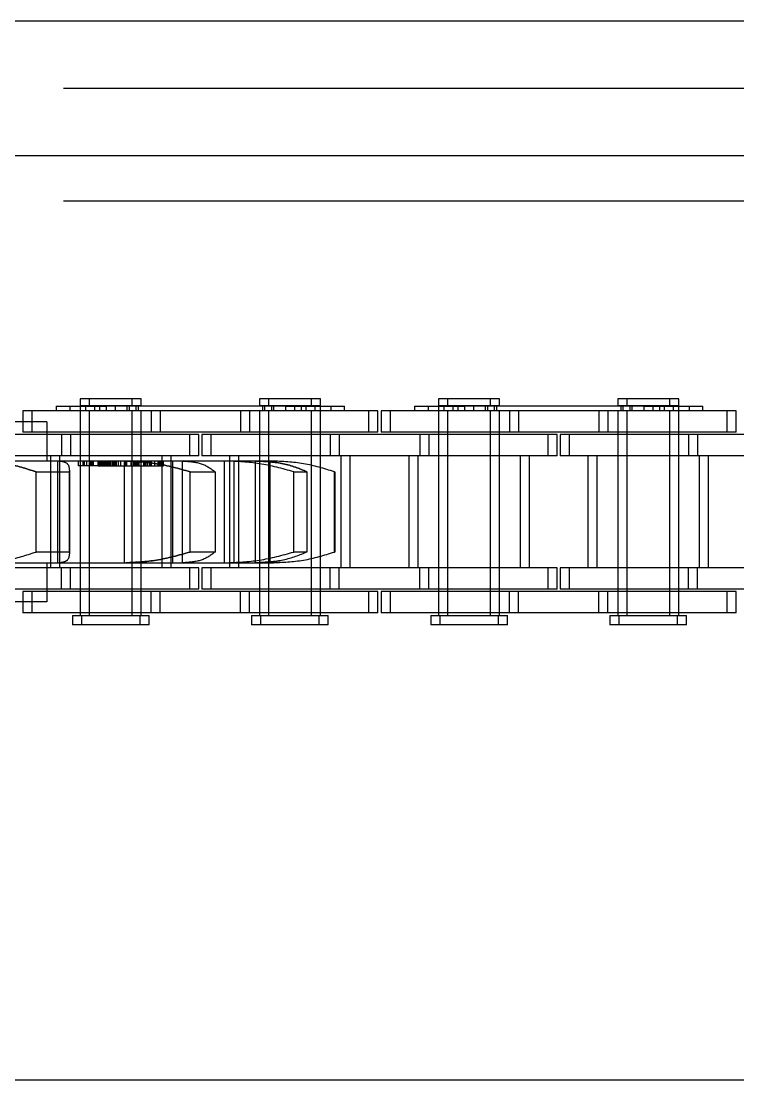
# Model space of a CAD drawing. Header units: metres. Extents: x 0 to 21025, y 0 to 14850.
# Drawn here: x 4004.1 to 4054.9, y 9261.1 to 9336.1 of the extents above; entities that cross this region are included whole.
import ezdxf

# ---------------------------------------------------------------- set-up
doc = ezdxf.new("R2010")
doc.units = ezdxf.units.M
doc.header["$LTSCALE"] = 25
doc.linetypes.add('HIDDEN2', pattern=[4.7625, 3.175, -1.5875])
doc.layers.add('SL4', color=4, linetype='Continuous')
doc.layers.add('ST1', color=7, linetype='HIDDEN2')

msp = doc.modelspace()

# ---------------------------------------------------------------- linework, layer by layer
at = {"layer": 'SL4'}
for p, q in [((4205.539, 9336.149), (2880.564, 9336.149)), ((2880.564, 9326.624), (4205.539, 9326.624)), ((2880.564, 9261.149), (4205.539, 9261.149))]:
    msp.add_line(p, q, dxfattribs=at)
at = {"layer": 'ST1'}
for p, q in [((4205.539, 9331.386), (2880.564, 9331.386)), ((2880.564, 9326.624), (4205.539, 9326.624)), ((4205.539, 9323.386), (2880.564, 9323.386)), ((4011.974, 9309.384), (4008.284, 9309.384)), ((4008.284, 9309.384), (4008.284, 9308.91)), ((4008.924, 9309.384), (4008.924, 9308.91)), ((4012.614, 9309.384), (4011.974, 9309.384)), ((4011.974, 9308.91), (4011.974, 9309.384)), ((4012.614, 9308.91), (4012.614, 9309.384)), ((4024.674, 9309.384), (4020.984, 9309.384)), ((4020.984, 9309.384), (4020.984, 9308.91)), ((4021.624, 9309.384), (4021.624, 9308.91)), ((4025.314, 9309.384), (4024.674, 9309.384)), ((4024.674, 9308.91), (4024.674, 9309.384)), ((4025.314, 9308.91), (4025.314, 9309.384)), ((4037.374, 9309.384), (4033.684, 9309.384)), ((4033.684, 9309.384), (4033.684, 9308.91)), ((4034.324, 9309.384), (4034.324, 9308.91)), ((4038.014, 9309.384), (4037.374, 9309.384)), ((4037.374, 9308.91), (4037.374, 9309.384)), ((4038.014, 9308.91), (4038.014, 9309.384)), ((4050.074, 9309.384), (4046.384, 9309.384)), ((4046.384, 9309.384), (4046.384, 9308.91)), ((4047.024, 9309.384), (4047.024, 9308.91)), ((4050.714, 9309.384), (4050.074, 9309.384)), ((4050.074, 9308.91), (4050.074, 9309.384)), ((4050.714, 9308.91), (4050.714, 9309.384)), ((4013.304, 9308.541), (4004.209, 9308.541)), ((4004.209, 9308.541), (4004.209, 9307.021)), ((4004.849, 9308.541), (4004.849, 9307.021)), ((4006.577, 9308.873), (4010.129, 9308.873)), ((4006.577, 9308.873), (4006.577, 9308.541)), ((4007.538, 9308.873), (4007.538, 9308.541)), ((4008.284, 9308.91), (4011.974, 9308.91)), ((4008.284, 9308.873), (4008.284, 9307.021)), ((4008.284, 9308.541), (4008.284, 9294.042)), ((4008.653, 9308.91), (4008.653, 9308.541)), ((4008.924, 9308.541), (4008.924, 9307.021)), ((4008.924, 9308.541), (4008.924, 9294.042)), ((4009.293, 9308.91), (4009.293, 9308.541)), ((4009.662, 9308.873), (4009.662, 9308.541)), ((4010.129, 9308.873), (4010.129, 9308.541)), ((4022.829, 9308.873), (4010.129, 9308.873)), ((4010.769, 9308.873), (4010.769, 9308.541)), ((4011.605, 9308.541), (4011.605, 9308.91)), ((4011.748, 9308.873), (4011.748, 9308.541)), ((4011.974, 9308.91), (4012.614, 9308.91)), ((4011.974, 9307.021), (4011.974, 9308.541)), ((4011.974, 9294.042), (4011.974, 9308.541)), ((4012.245, 9308.541), (4012.245, 9308.91)), ((4012.388, 9308.873), (4012.388, 9308.541)), ((4012.614, 9307.021), (4012.614, 9308.541)), ((4012.614, 9294.042), (4012.614, 9308.541)), ((4013.304, 9308.541), (4013.304, 9307.021)), ((4019.654, 9308.541), (4013.304, 9308.541)), ((4013.944, 9308.541), (4013.944, 9307.021)), ((4019.654, 9308.541), (4019.654, 9307.021)), ((4028.749, 9308.541), (4019.654, 9308.541)), ((4020.294, 9308.541), (4020.294, 9307.021)), ((4020.984, 9308.91), (4024.674, 9308.91)), ((4020.984, 9308.541), (4020.984, 9307.021)), ((4020.984, 9308.541), (4020.984, 9294.042)), ((4021.21, 9308.873), (4021.21, 9308.541)), ((4021.353, 9308.91), (4021.353, 9308.541)), ((4021.624, 9308.541), (4021.624, 9307.021)), ((4021.624, 9308.541), (4021.624, 9294.042)), ((4021.85, 9308.873), (4021.85, 9308.541)), ((4021.993, 9308.91), (4021.993, 9308.541)), ((4022.829, 9308.873), (4022.829, 9308.541)), ((4022.829, 9308.873), (4026.06, 9308.873)), ((4023.469, 9308.873), (4023.469, 9308.541)), ((4023.936, 9308.873), (4023.936, 9308.541)), ((4024.305, 9308.541), (4024.305, 9308.91)), ((4024.674, 9308.91), (4025.314, 9308.91)), ((4024.674, 9307.021), (4024.674, 9308.541)), ((4024.674, 9294.042), (4024.674, 9308.541)), ((4024.945, 9308.541), (4024.945, 9308.91)), ((4025.314, 9307.021), (4025.314, 9308.873)), ((4025.314, 9294.042), (4025.314, 9308.541)), ((4026.06, 9308.873), (4027.021, 9308.873)), ((4026.06, 9308.873), (4026.06, 9308.541)), ((4027.021, 9308.541), (4027.021, 9308.873)), ((4029.389, 9308.541), (4028.749, 9308.541)), ((4028.749, 9307.021), (4028.749, 9308.541)), ((4029.389, 9307.021), (4029.389, 9308.541)), ((4038.704, 9308.541), (4029.609, 9308.541)), ((4029.609, 9308.541), (4029.609, 9307.021)), ((4030.249, 9308.541), (4030.249, 9307.021)), ((4031.977, 9308.873), (4035.529, 9308.873)), ((4031.977, 9308.873), (4031.977, 9308.541)), ((4032.938, 9308.873), (4032.938, 9308.541)), ((4033.684, 9308.91), (4037.374, 9308.91)), ((4033.684, 9308.873), (4033.684, 9307.021)), ((4033.684, 9308.541), (4033.684, 9294.042)), ((4034.053, 9308.91), (4034.053, 9308.541)), ((4034.324, 9308.541), (4034.324, 9307.021)), ((4034.324, 9308.541), (4034.324, 9294.042)), ((4034.693, 9308.91), (4034.693, 9308.541)), ((4035.062, 9308.873), (4035.062, 9308.541)), ((4035.529, 9308.873), (4035.529, 9308.541)), ((4048.229, 9308.873), (4035.529, 9308.873)), ((4036.169, 9308.873), (4036.169, 9308.541)), ((4037.005, 9308.541), (4037.005, 9308.91)), ((4037.148, 9308.873), (4037.148, 9308.541)), ((4037.374, 9308.91), (4038.014, 9308.91)), ((4037.374, 9307.021), (4037.374, 9308.541)), ((4037.374, 9294.042), (4037.374, 9308.541)), ((4037.645, 9308.541), (4037.645, 9308.91)), ((4037.788, 9308.873), (4037.788, 9308.541)), ((4038.014, 9307.021), (4038.014, 9308.541)), ((4038.014, 9294.042), (4038.014, 9308.541)), ((4038.704, 9308.541), (4038.704, 9307.021)), ((4045.054, 9308.541), (4038.704, 9308.541)), ((4039.344, 9308.541), (4039.344, 9307.021)), ((4045.054, 9308.541), (4045.054, 9307.021)), ((4054.149, 9308.541), (4045.054, 9308.541)), ((4045.694, 9308.541), (4045.694, 9307.021)), ((4046.384, 9308.91), (4050.074, 9308.91)), ((4046.384, 9308.541), (4046.384, 9307.021)), ((4046.384, 9308.541), (4046.384, 9294.042)), ((4046.61, 9308.873), (4046.61, 9308.541)), ((4046.753, 9308.91), (4046.753, 9308.541)), ((4047.024, 9308.541), (4047.024, 9307.021)), ((4047.024, 9308.541), (4047.024, 9294.042)), ((4047.25, 9308.873), (4047.25, 9308.541)), ((4047.393, 9308.91), (4047.393, 9308.541)), ((4048.229, 9308.873), (4048.229, 9308.541)), ((4048.229, 9308.873), (4051.46, 9308.873)), ((4048.869, 9308.873), (4048.869, 9308.541)), ((4049.336, 9308.873), (4049.336, 9308.541)), ((4049.705, 9308.541), (4049.705, 9308.91)), ((4050.074, 9308.91), (4050.714, 9308.91)), ((4050.074, 9307.021), (4050.074, 9308.541)), ((4050.074, 9294.042), (4050.074, 9308.541)), ((4050.345, 9308.541), (4050.345, 9308.91)), ((4050.714, 9307.021), (4050.714, 9308.873)), ((4050.714, 9294.042), (4050.714, 9308.541)), ((4051.46, 9308.873), (4052.421, 9308.873)), ((4051.46, 9308.873), (4051.46, 9308.541)), ((4052.421, 9308.541), (4052.421, 9308.873)), ((4054.789, 9308.541), (4054.149, 9308.541)), ((4054.149, 9307.021), (4054.149, 9308.541)), ((4054.789, 9307.021), (4054.789, 9308.541)), ((4005.926, 9307.759), (3966.838, 9307.759)), ((4005.926, 9307.759), (4005.926, 9304.989)), ((4006.954, 9306.869), (4000.604, 9306.869)), ((4013.304, 9307.021), (4004.209, 9307.021)), ((4006.954, 9306.869), (4006.954, 9305.349)), ((4016.049, 9306.869), (4006.954, 9306.869)), ((4007.594, 9306.869), (4007.594, 9305.349)), ((4008.284, 9306.869), (4008.284, 9305.349)), ((4008.924, 9306.869), (4008.924, 9305.349)), ((4011.974, 9305.349), (4011.974, 9306.869)), ((4012.614, 9305.349), (4012.614, 9306.869)), ((4019.654, 9307.021), (4013.304, 9307.021)), ((4016.689, 9306.869), (4016.049, 9306.869)), ((4016.049, 9305.349), (4016.049, 9306.869)), ((4016.689, 9305.349), (4016.689, 9306.869)), ((4026.004, 9306.869), (4016.909, 9306.869)), ((4016.909, 9306.869), (4016.909, 9305.349)), ((4017.549, 9306.869), (4017.549, 9305.349)), ((4028.749, 9307.021), (4019.654, 9307.021)), ((4020.984, 9306.869), (4020.984, 9305.349)), ((4021.624, 9306.869), (4021.624, 9305.349)), ((4024.674, 9305.349), (4024.674, 9306.869)), ((4025.314, 9305.349), (4025.314, 9306.869)), ((4026.004, 9306.869), (4026.004, 9305.349)), ((4032.354, 9306.869), (4026.004, 9306.869)), ((4026.644, 9306.869), (4026.644, 9305.349)), ((4029.389, 9307.021), (4028.749, 9307.021)), ((4038.704, 9307.021), (4029.609, 9307.021)), ((4032.354, 9306.869), (4032.354, 9305.349)), ((4041.449, 9306.869), (4032.354, 9306.869)), ((4032.994, 9306.869), (4032.994, 9305.349)), ((4033.684, 9306.869), (4033.684, 9305.349)), ((4034.324, 9306.869), (4034.324, 9305.349)), ((4037.374, 9305.349), (4037.374, 9306.869)), ((4038.014, 9305.349), (4038.014, 9306.869)), ((4045.054, 9307.021), (4038.704, 9307.021)), ((4042.089, 9306.869), (4041.449, 9306.869)), ((4041.449, 9305.349), (4041.449, 9306.869)), ((4042.089, 9305.349), (4042.089, 9306.869)), ((4051.404, 9306.869), (4042.309, 9306.869)), ((4042.309, 9306.869), (4042.309, 9305.349)), ((4042.949, 9306.869), (4042.949, 9305.349)), ((4054.149, 9307.021), (4045.054, 9307.021)), ((4046.384, 9306.869), (4046.384, 9305.349)), ((4047.024, 9306.869), (4047.024, 9305.349)), ((4050.074, 9305.349), (4050.074, 9306.869)), ((4050.714, 9305.349), (4050.714, 9306.869)), ((4051.404, 9306.869), (4051.404, 9305.349)), ((4057.754, 9306.869), (4051.404, 9306.869)), ((4052.044, 9306.869), (4052.044, 9305.349)), ((4054.789, 9307.021), (4054.149, 9307.021)), ((4006.954, 9305.349), (4000.604, 9305.349)), ((4006.169, 9305.349), (4006.169, 9297.419)), ((4006.809, 9305.349), (4006.809, 9297.419)), ((4016.049, 9305.349), (4006.954, 9305.349)), ((4008.284, 9305.349), (4008.284, 9297.419)), ((4008.924, 9305.349), (4008.924, 9297.419)), ((4011.974, 9297.419), (4011.974, 9305.349)), ((4012.614, 9297.419), (4012.614, 9305.349)), ((4014.089, 9297.419), (4014.089, 9305.349)), ((4014.729, 9297.419), (4014.729, 9305.349)), ((4016.689, 9305.349), (4016.049, 9305.349)), ((4026.004, 9305.349), (4016.909, 9305.349)), ((4018.869, 9305.349), (4018.869, 9297.419)), ((4019.509, 9305.349), (4019.509, 9297.419)), ((4020.984, 9305.349), (4020.984, 9297.419)), ((4021.624, 9305.349), (4021.624, 9297.419)), ((4024.674, 9297.419), (4024.674, 9305.349)), ((4025.314, 9297.419), (4025.314, 9305.349)), ((4032.354, 9305.349), (4026.004, 9305.349)), ((4026.789, 9297.419), (4026.789, 9305.349)), ((4027.429, 9297.419), (4027.429, 9305.349)), ((4031.569, 9305.349), (4031.569, 9297.419)), ((4032.209, 9305.349), (4032.209, 9297.419)), ((4041.449, 9305.349), (4032.354, 9305.349)), ((4033.684, 9305.349), (4033.684, 9297.419)), ((4034.324, 9305.349), (4034.324, 9297.419)), ((4037.374, 9297.419), (4037.374, 9305.349)), ((4038.014, 9297.419), (4038.014, 9305.349)), ((4039.489, 9297.419), (4039.489, 9305.349)), ((4040.129, 9297.419), (4040.129, 9305.349)), ((4042.089, 9305.349), (4041.449, 9305.349)), ((4051.404, 9305.349), (4042.309, 9305.349)), ((4044.269, 9305.349), (4044.269, 9297.419)), ((4044.909, 9305.349), (4044.909, 9297.419)), ((4046.384, 9305.349), (4046.384, 9297.419)), ((4047.024, 9305.349), (4047.024, 9297.419)), ((4050.074, 9297.419), (4050.074, 9305.349)), ((4050.714, 9297.419), (4050.714, 9305.349)), ((4057.754, 9305.349), (4051.404, 9305.349)), ((4052.189, 9297.419), (4052.189, 9305.349)), ((4052.829, 9297.419), (4052.829, 9305.349)), ((4006.856, 9304.989), (4001.374, 9304.989)), ((4006.667, 9304.989), (4006.667, 9297.779)), ((4006.817, 9304.989), (4006.817, 9297.779)), ((4011.401, 9304.989), (4006.856, 9304.989)), ((4008.143, 9304.989), (4008.143, 9304.654)), ((4008.982, 9304.654), (4008.143, 9304.654)), ((4008.478, 9304.989), (4008.478, 9304.654)), ((4008.58, 9304.654), (4008.58, 9304.989)), ((4008.751, 9304.654), (4008.751, 9304.989)), ((4008.982, 9304.654), (4008.982, 9304.989)), ((4009.135, 9304.654), (4008.982, 9304.654)), ((4009.086, 9304.654), (4009.086, 9304.989)), ((4009.135, 9304.654), (4009.135, 9304.989)), ((4009.549, 9304.654), (4009.135, 9304.654)), ((4009.227, 9304.654), (4009.227, 9304.989)), ((4009.549, 9304.654), (4009.549, 9304.989)), ((4009.549, 9304.654), (4011.979, 9304.654)), ((4009.608, 9304.989), (4009.608, 9304.654)), ((4009.609, 9304.654), (4009.609, 9304.989)), ((4009.66, 9304.654), (4009.66, 9304.989)), ((4009.673, 9304.654), (4009.673, 9304.989)), ((4009.674, 9304.654), (4009.674, 9304.989)), ((4009.731, 9304.654), (4009.731, 9304.989)), ((4009.807, 9304.654), (4009.807, 9304.989)), ((4009.816, 9304.654), (4009.816, 9304.989)), ((4009.847, 9304.654), (4009.847, 9304.989)), ((4009.921, 9304.989), (4009.921, 9304.654)), ((4009.924, 9304.654), (4009.924, 9304.989)), ((4009.932, 9304.654), (4009.932, 9304.989)), ((4009.945, 9304.654), (4009.945, 9304.989)), ((4010.038, 9304.654), (4010.038, 9304.989)), ((4010.058, 9304.654), (4010.058, 9304.989)), ((4010.065, 9304.654), (4010.065, 9304.989)), ((4010.134, 9304.654), (4010.134, 9304.989)), ((4010.227, 9304.654), (4010.227, 9304.989)), ((4010.311, 9304.654), (4010.311, 9304.989)), ((4010.391, 9304.654), (4010.391, 9304.989)), ((4010.439, 9304.654), (4010.439, 9304.989)), ((4010.543, 9304.654), (4010.543, 9304.989)), ((4010.575, 9304.654), (4010.575, 9304.989)), ((4010.578, 9304.654), (4010.578, 9304.989)), ((4010.611, 9304.654), (4010.611, 9304.989)), ((4010.65, 9304.654), (4010.65, 9304.989)), ((4010.684, 9304.654), (4010.684, 9304.989)), ((4010.687, 9304.654), (4010.687, 9304.989)), ((4010.713, 9304.654), (4010.713, 9304.989)), ((4010.717, 9304.654), (4010.717, 9304.989)), ((4010.805, 9304.654), (4010.805, 9304.989)), ((4010.818, 9304.654), (4010.818, 9304.989)), ((4010.835, 9304.654), (4010.835, 9304.989)), ((4010.854, 9304.654), (4010.854, 9304.989)), ((4010.862, 9304.654), (4010.862, 9304.989)), ((4010.995, 9304.654), (4010.995, 9304.989)), ((4011.155, 9304.654), (4011.155, 9304.989)), ((4011.401, 9304.989), (4011.401, 9297.779)), ((4011.516, 9304.989), (4011.401, 9304.989)), ((4011.489, 9304.654), (4011.489, 9304.989)), ((4015.585, 9304.989), (4011.516, 9304.989)), ((4011.538, 9304.654), (4011.538, 9304.989)), ((4011.599, 9304.654), (4011.599, 9304.989)), ((4011.898, 9304.654), (4011.898, 9304.989)), ((4011.939, 9304.654), (4011.939, 9304.989)), ((4011.96, 9304.654), (4011.96, 9304.989)), ((4011.979, 9304.654), (4011.979, 9304.989)), ((4011.979, 9304.654), (4012.369, 9304.654)), ((4012.088, 9304.654), (4012.088, 9304.989)), ((4012.134, 9304.654), (4012.134, 9304.989)), ((4012.215, 9304.654), (4012.215, 9304.989)), ((4012.269, 9304.654), (4012.269, 9304.989)), ((4012.323, 9304.654), (4012.323, 9304.989)), ((4012.341, 9304.654), (4012.341, 9304.989)), ((4012.362, 9304.654), (4012.362, 9304.989)), ((4012.369, 9304.654), (4012.369, 9304.989)), ((4012.369, 9304.654), (4013.216, 9304.654)), ((4012.441, 9304.654), (4012.441, 9304.989)), ((4012.465, 9304.654), (4012.465, 9304.989)), ((4012.8, 9304.654), (4012.8, 9304.989)), ((4012.826, 9304.654), (4012.826, 9304.989)), ((4012.873, 9304.654), (4012.873, 9304.989)), ((4012.91, 9304.654), (4012.91, 9304.989)), ((4012.958, 9304.654), (4012.958, 9304.989)), ((4013.08, 9304.654), (4013.08, 9304.989)), ((4013.216, 9304.654), (4013.216, 9304.989)), ((4013.216, 9304.654), (4013.499, 9304.654)), ((4013.312, 9304.654), (4013.312, 9304.989)), ((4013.333, 9304.654), (4013.333, 9304.989)), ((4013.499, 9304.654), (4013.583, 9304.654)), ((4013.583, 9304.654), (4013.583, 9304.989)), ((4013.583, 9304.654), (4013.907, 9304.654)), ((4013.817, 9304.654), (4013.817, 9304.989)), ((4013.907, 9304.654), (4013.907, 9304.989)), ((4013.907, 9304.654), (4013.943, 9304.654)), ((4013.943, 9304.654), (4013.943, 9304.989)), ((4013.943, 9304.654), (4014.151, 9304.654)), ((4013.986, 9304.654), (4013.986, 9304.989)), ((4014.023, 9304.654), (4014.023, 9304.989)), ((4014.141, 9304.654), (4014.141, 9304.989)), ((4014.151, 9304.654), (4014.151, 9304.989)), ((4014.151, 9304.654), (4014.186, 9304.654)), ((4014.171, 9304.654), (4014.171, 9304.989)), ((4014.186, 9304.654), (4014.186, 9304.989)), ((4014.837, 9304.989), (4014.837, 9297.779)), ((4015.507, 9304.989), (4015.507, 9297.779)), ((4018.498, 9304.989), (4015.585, 9304.989)), ((4018.498, 9304.989), (4018.498, 9297.779)), ((4018.627, 9304.989), (4018.498, 9304.989)), ((4020.792, 9304.989), (4018.627, 9304.989)), ((4019.184, 9304.989), (4019.184, 9297.779)), ((4020.683, 9304.989), (4020.683, 9297.779)), ((4021.722, 9304.989), (4020.792, 9304.989)), ((4021.722, 9304.989), (4021.722, 9297.779)), ((4021.848, 9304.989), (4021.722, 9304.989)), ((4021.989, 9304.989), (4021.848, 9304.989)), ((4005.152, 9304.227), (4007.528, 9304.227)), ((4005.152, 9298.541), (4005.152, 9304.227)), ((4007.528, 9304.227), (4007.528, 9298.541)), ((4007.53, 9298.483), (4007.53, 9304.284)), ((4016.078, 9304.227), (4017.841, 9304.227)), ((4016.078, 9298.541), (4016.078, 9304.227)), ((4017.841, 9304.227), (4017.841, 9298.541)), ((4023.422, 9298.541), (4023.422, 9304.227)), ((4023.422, 9304.227), (4024.36, 9304.227)), ((4024.36, 9304.227), (4024.36, 9298.541)), ((4026.298, 9304.227), (4026.322, 9304.227)), ((4026.298, 9298.541), (4026.298, 9304.227)), ((4026.322, 9304.227), (4026.322, 9298.541)), ((4007.528, 9298.541), (4005.152, 9298.541)), ((4017.841, 9298.541), (4016.078, 9298.541)), ((4024.36, 9298.541), (4023.422, 9298.541)), ((4026.322, 9298.541), (4026.298, 9298.541)), ((4001.374, 9297.779), (4006.856, 9297.779)), ((4005.926, 9297.779), (4005.926, 9295.009)), ((4006.856, 9297.779), (4011.401, 9297.779)), ((4011.401, 9297.779), (4011.516, 9297.779)), ((4011.516, 9297.779), (4015.585, 9297.779)), ((4015.585, 9297.779), (4018.498, 9297.779)), ((4018.498, 9297.779), (4018.627, 9297.779)), ((4018.627, 9297.779), (4020.792, 9297.779)), ((4020.792, 9297.779), (4021.722, 9297.779)), ((4021.722, 9297.779), (4021.848, 9297.779)), ((4022.463, 9297.831), (4021.848, 9297.779)), ((4021.848, 9297.779), (4021.989, 9297.779)), ((4022.469, 9297.788), (4021.989, 9297.779)), ((4006.954, 9297.419), (4000.604, 9297.419)), ((4006.954, 9295.899), (4006.954, 9297.419)), ((4016.049, 9297.419), (4006.954, 9297.419)), ((4007.594, 9295.899), (4007.594, 9297.419)), ((4008.284, 9297.419), (4008.284, 9295.899)), ((4008.924, 9297.419), (4008.924, 9295.899)), ((4011.974, 9295.899), (4011.974, 9297.419)), ((4012.614, 9295.899), (4012.614, 9297.419)), ((4016.689, 9297.419), (4016.049, 9297.419)), ((4016.049, 9295.899), (4016.049, 9297.419)), ((4016.689, 9295.899), (4016.689, 9297.419)), ((4026.004, 9297.419), (4016.909, 9297.419)), ((4016.909, 9297.419), (4016.909, 9295.899)), ((4017.549, 9297.419), (4017.549, 9295.899)), ((4020.984, 9297.419), (4020.984, 9295.899)), ((4021.624, 9297.419), (4021.624, 9295.899)), ((4024.674, 9295.899), (4024.674, 9297.419)), ((4025.314, 9295.899), (4025.314, 9297.419)), ((4026.004, 9295.899), (4026.004, 9297.419)), ((4032.354, 9297.419), (4026.004, 9297.419)), ((4026.644, 9295.899), (4026.644, 9297.419)), ((4032.354, 9295.899), (4032.354, 9297.419)), ((4041.449, 9297.419), (4032.354, 9297.419)), ((4032.994, 9295.899), (4032.994, 9297.419)), ((4033.684, 9297.419), (4033.684, 9295.899)), ((4034.324, 9297.419), (4034.324, 9295.899)), ((4037.374, 9295.899), (4037.374, 9297.419)), ((4038.014, 9295.899), (4038.014, 9297.419)), ((4042.089, 9297.419), (4041.449, 9297.419)), ((4041.449, 9295.899), (4041.449, 9297.419)), ((4042.089, 9295.899), (4042.089, 9297.419)), ((4051.404, 9297.419), (4042.309, 9297.419)), ((4042.309, 9297.419), (4042.309, 9295.899)), ((4042.949, 9297.419), (4042.949, 9295.899)), ((4046.384, 9297.419), (4046.384, 9295.899)), ((4047.024, 9297.419), (4047.024, 9295.899)), ((4050.074, 9295.899), (4050.074, 9297.419)), ((4050.714, 9295.899), (4050.714, 9297.419)), ((4051.404, 9295.899), (4051.404, 9297.419)), ((4057.754, 9297.419), (4051.404, 9297.419)), ((4052.044, 9295.899), (4052.044, 9297.419)), ((4006.954, 9295.899), (4000.604, 9295.899)), ((4013.304, 9295.747), (4004.209, 9295.747)), ((4004.209, 9295.747), (4004.209, 9294.227)), ((4004.849, 9295.747), (4004.849, 9294.227)), ((4016.049, 9295.899), (4006.954, 9295.899)), ((4008.284, 9295.747), (4008.284, 9294.227)), ((4008.924, 9295.747), (4008.924, 9294.227)), ((4011.974, 9294.227), (4011.974, 9295.747)), ((4012.614, 9294.227), (4012.614, 9295.747)), ((4013.304, 9294.227), (4013.304, 9295.747)), ((4019.654, 9295.747), (4013.304, 9295.747)), ((4013.944, 9294.227), (4013.944, 9295.747)), ((4016.689, 9295.899), (4016.049, 9295.899)), ((4026.004, 9295.899), (4016.909, 9295.899)), ((4019.654, 9294.227), (4019.654, 9295.747)), ((4028.749, 9295.747), (4019.654, 9295.747)), ((4020.294, 9294.227), (4020.294, 9295.747)), ((4020.984, 9295.747), (4020.984, 9294.227)), ((4021.624, 9295.747), (4021.624, 9294.227)), ((4024.674, 9294.227), (4024.674, 9295.747)), ((4025.314, 9294.227), (4025.314, 9295.747)), ((4032.354, 9295.899), (4026.004, 9295.899)), ((4029.389, 9295.747), (4028.749, 9295.747)), ((4028.749, 9294.227), (4028.749, 9295.747)), ((4029.389, 9294.227), (4029.389, 9295.747)), ((4038.704, 9295.747), (4029.609, 9295.747)), ((4029.609, 9295.747), (4029.609, 9294.227)), ((4030.249, 9295.747), (4030.249, 9294.227)), ((4041.449, 9295.899), (4032.354, 9295.899)), ((4033.684, 9295.747), (4033.684, 9294.227)), ((4034.324, 9295.747), (4034.324, 9294.227)), ((4037.374, 9294.227), (4037.374, 9295.747)), ((4038.014, 9294.227), (4038.014, 9295.747)), ((4038.704, 9294.227), (4038.704, 9295.747)), ((4045.054, 9295.747), (4038.704, 9295.747)), ((4039.344, 9294.227), (4039.344, 9295.747)), ((4042.089, 9295.899), (4041.449, 9295.899)), ((4051.404, 9295.899), (4042.309, 9295.899)), ((4045.054, 9294.227), (4045.054, 9295.747)), ((4054.149, 9295.747), (4045.054, 9295.747)), ((4045.694, 9294.227), (4045.694, 9295.747)), ((4046.384, 9295.747), (4046.384, 9294.227)), ((4047.024, 9295.747), (4047.024, 9294.227)), ((4050.074, 9294.227), (4050.074, 9295.747)), ((4050.714, 9294.227), (4050.714, 9295.747)), ((4057.754, 9295.899), (4051.404, 9295.899)), ((4054.789, 9295.747), (4054.149, 9295.747)), ((4054.149, 9294.227), (4054.149, 9295.747)), ((4054.789, 9294.227), (4054.789, 9295.747)), ((4005.926, 9295.009), (3966.838, 9295.009)), ((4013.304, 9294.227), (4004.209, 9294.227)), ((4007.731, 9294.042), (4012.528, 9294.042)), ((4007.731, 9294.042), (4007.731, 9293.384)), ((4008.37, 9294.042), (4008.37, 9293.384)), ((4012.528, 9294.042), (4013.167, 9294.042)), ((4012.528, 9293.384), (4012.528, 9294.042)), ((4013.167, 9293.384), (4013.167, 9294.042)), ((4019.654, 9294.227), (4013.304, 9294.227)), ((4028.749, 9294.227), (4019.654, 9294.227)), ((4020.431, 9294.042), (4025.228, 9294.042)), ((4020.431, 9294.042), (4020.431, 9293.384)), ((4021.07, 9294.042), (4021.07, 9293.384)), ((4025.228, 9294.042), (4025.867, 9294.042)), ((4025.228, 9293.384), (4025.228, 9294.042)), ((4025.867, 9293.384), (4025.867, 9294.042)), ((4029.389, 9294.227), (4028.749, 9294.227)), ((4038.704, 9294.227), (4029.609, 9294.227)), ((4033.131, 9294.042), (4037.928, 9294.042)), ((4033.131, 9294.042), (4033.131, 9293.384)), ((4033.77, 9294.042), (4033.77, 9293.384)), ((4037.928, 9294.042), (4038.567, 9294.042)), ((4037.928, 9293.384), (4037.928, 9294.042)), ((4038.567, 9293.384), (4038.567, 9294.042)), ((4045.054, 9294.227), (4038.704, 9294.227)), ((4054.149, 9294.227), (4045.054, 9294.227)), ((4045.831, 9294.042), (4050.628, 9294.042)), ((4045.831, 9294.042), (4045.831, 9293.384)), ((4046.47, 9294.042), (4046.47, 9293.384)), ((4050.628, 9294.042), (4051.267, 9294.042)), ((4050.628, 9293.384), (4050.628, 9294.042)), ((4051.267, 9293.384), (4051.267, 9294.042)), ((4054.789, 9294.227), (4054.149, 9294.227)), ((4012.528, 9293.384), (4007.731, 9293.384)), ((4013.167, 9293.384), (4012.528, 9293.384)), ((4025.228, 9293.384), (4020.431, 9293.384)), ((4025.867, 9293.384), (4025.228, 9293.384)), ((4037.928, 9293.384), (4033.131, 9293.384)), ((4038.567, 9293.384), (4037.928, 9293.384)), ((4050.628, 9293.384), (4045.831, 9293.384)), ((4051.267, 9293.384), (4050.628, 9293.384))]:
    msp.add_line(p, q, dxfattribs=at)
for points, knots in [([(4005.152, 9304.227), (4004.455, 9304.449), (4003.102, 9304.88), (4001.938, 9304.953), (4001.374, 9304.989)], [0, 0, 0, 0, 0.515263, 1, 1, 1, 1]), ([(4001.374, 9304.989), (4001.938, 9304.953), (4003.102, 9304.88), (4004.455, 9304.449), (4005.152, 9304.227)], [0, 0, 0, 0, 0.484737, 1, 1, 1, 1]), ([(4006.856, 9304.989), (4007.057, 9304.953), (4007.474, 9304.88), (4007.509, 9304.449), (4007.528, 9304.227)], [0, 0, 0, 0, 0.4847353, 1, 1, 1, 1]), ([(4016.078, 9304.227), (4015.278, 9304.449), (4013.726, 9304.88), (4012.238, 9304.953), (4011.516, 9304.989)], [0, 0, 0, 0, 0.515264, 1, 1, 1, 1]), ([(4011.516, 9304.989), (4012.238, 9304.953), (4013.726, 9304.88), (4015.278, 9304.449), (4016.078, 9304.227)], [0, 0, 0, 0, 0.484736, 1, 1, 1, 1]), ([(4015.585, 9304.989), (4016.037, 9304.953), (4016.97, 9304.88), (4017.545, 9304.449), (4017.841, 9304.227)], [0, 0, 0, 0, 0.484737, 1, 1, 1, 1]), ([(4023.422, 9304.227), (4022.616, 9304.449), (4021.051, 9304.88), (4019.418, 9304.953), (4018.627, 9304.989)], [0, 0, 0, 0, 0.515256, 1, 1, 1, 1]), ([(4020.792, 9304.989), (4021.44, 9304.953), (4022.777, 9304.88), (4023.822, 9304.449), (4024.36, 9304.227)], [0, 0, 0, 0, 0.484736, 1, 1, 1, 1]), ([(4024.36, 9304.227), (4023.822, 9304.449), (4022.777, 9304.88), (4021.44, 9304.953), (4020.792, 9304.989)], [0, 0, 0, 0, 0.515264, 1, 1, 1, 1]), ([(4026.298, 9304.227), (4025.583, 9304.449), (4024.194, 9304.88), (4022.614, 9304.953), (4021.848, 9304.989)], [0, 0, 0, 0, 0.515254, 1, 1, 1, 1]), ([(4001.374, 9297.779), (4001.938, 9297.814), (4003.102, 9297.887), (4004.455, 9298.318), (4005.152, 9298.541)], [0, 0, 0, 0, 0.484736, 1, 1, 1, 1]), ([(4007.528, 9298.541), (4007.509, 9298.318), (4007.474, 9297.887), (4007.057, 9297.814), (4006.856, 9297.779)], [0, 0, 0, 0, 0.51526, 1, 1, 1, 1]), ([(4011.516, 9297.779), (4012.238, 9297.814), (4013.726, 9297.887), (4015.278, 9298.318), (4016.078, 9298.541)], [0, 0, 0, 0, 0.484736, 1, 1, 1, 1]), ([(4016.078, 9298.541), (4015.278, 9298.318), (4013.726, 9297.887), (4012.238, 9297.814), (4011.516, 9297.779)], [0, 0, 0, 0, 0.515264, 1, 1, 1, 1]), ([(4017.841, 9298.541), (4017.545, 9298.318), (4016.97, 9297.887), (4016.037, 9297.814), (4015.585, 9297.779)], [0, 0, 0, 0, 0.515263, 1, 1, 1, 1]), ([(4018.627, 9297.779), (4019.418, 9297.814), (4021.051, 9297.887), (4022.615, 9298.318), (4023.422, 9298.541)], [0, 0, 0, 0, 0.484722, 1, 1, 1, 1]), ([(4024.36, 9298.541), (4023.822, 9298.318), (4022.777, 9297.887), (4021.44, 9297.814), (4020.792, 9297.779)], [0, 0, 0, 0, 0.515264, 1, 1, 1, 1]), ([(4021.848, 9297.779), (4022.614, 9297.814), (4024.194, 9297.887), (4025.583, 9298.318), (4026.298, 9298.541)], [0, 0, 0, 0, 0.4847248, 1, 1, 1, 1])]:
    msp.add_open_spline(points, degree=3, knots=knots, dxfattribs=at)

doc.saveas('drawing.dxf')
